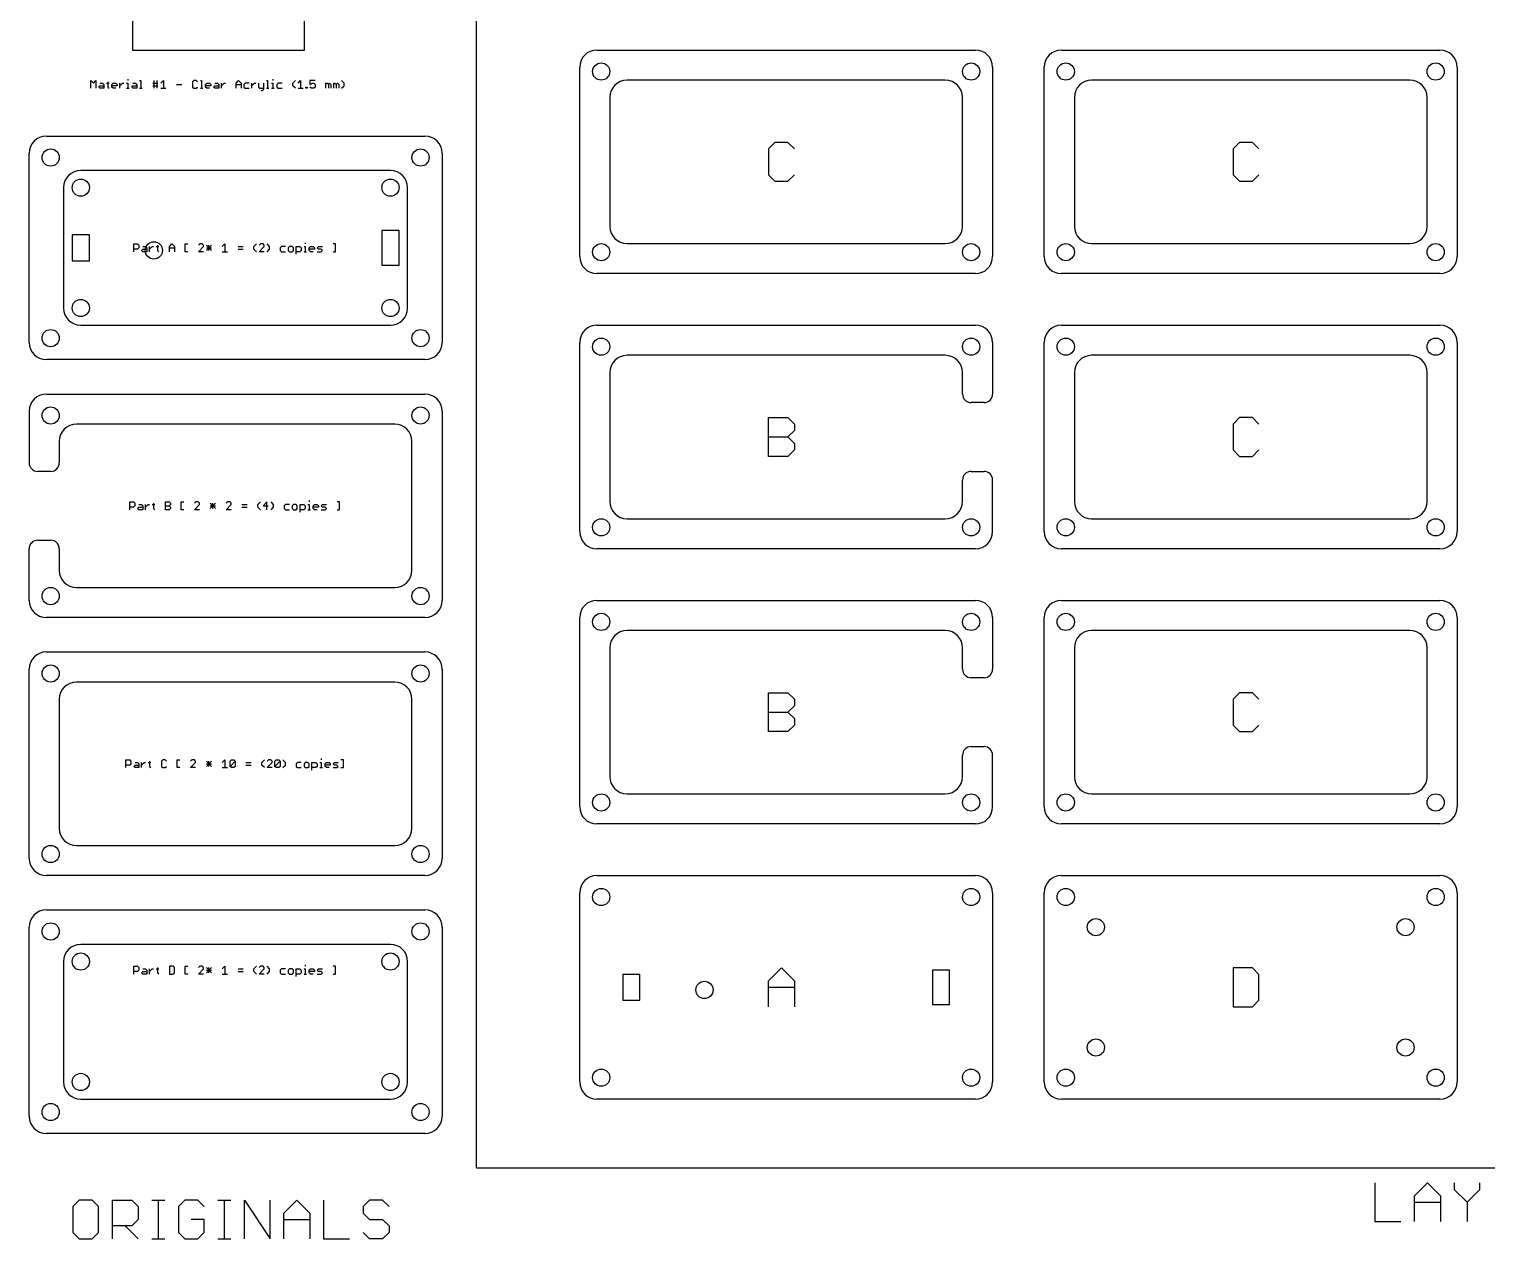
# Model space of a CAD drawing. Extents: x -66 to 298, y -10 to 298.
# Drawn here: x -66 to 149.2, y -10.5 to 168.2 of the extents above; entities that cross this region are included whole.
import ezdxf

# ---------------------------------------------------------------- set-up
doc = ezdxf.new("R2010")
doc.units = 0
for name, color, linetype in [('20', 7, 'CONTINUOUS'), ('47', 140, 'CONTINUOUS'), ('48', 82, 'CONTINUOUS'), ('49', 53, 'CONTINUOUS')]:
    doc.layers.add(name, color=color, linetype=linetype)

msp = doc.modelspace()

# ---------------------------------------------------------------- linework, layer by layer
at = {"layer": '20'}
for p, q in [((17.78, 165.1), (73.66, 165.1)), ((86.36, 165.1), (142.24, 165.1)), ((15.24, 134.62), (15.24, 162.56)), ((76.2, 162.56), (76.2, 134.62)), ((83.82, 134.62), (83.82, 162.56)), ((144.78, 162.56), (144.78, 134.62)), ((69.215, 160.655), (22.225, 160.655)), ((137.795, 160.655), (90.805, 160.655)), ((19.685, 158.115), (19.685, 139.065)), ((71.755, 139.065), (71.755, 158.115)), ((88.265, 158.115), (88.265, 139.065)), ((140.335, 139.065), (140.335, 158.115)), ((-63.5, 152.4), (-7.62, 152.4)), ((-66.04, 121.92), (-66.04, 149.86)), ((-5.08, 149.86), (-5.08, 121.92)), ((-59.69, 137.795), (-59.69, 133.985)), ((-57.15, 137.795), (-59.69, 137.795)), ((-57.15, 133.985), (-57.15, 137.795)), ((-13.97, 138.43), (-13.97, 133.35)), ((-11.43, 138.43), (-13.97, 138.43)), ((-11.43, 133.35), (-11.43, 138.43)), ((22.225, 136.525), (69.215, 136.525)), ((90.805, 136.525), (137.795, 136.525)), ((-59.69, 133.985), (-57.15, 133.985)), ((-13.97, 133.35), (-11.43, 133.35)), ((73.66, 132.08), (17.78, 132.08)), ((142.24, 132.08), (86.36, 132.08)), ((17.78, 124.46), (73.66, 124.46)), ((86.36, 124.46), (142.24, 124.46)), ((15.24, 93.98), (15.24, 121.92)), ((76.2, 121.92), (76.2, 114.3)), ((83.82, 93.98), (83.82, 121.92)), ((144.78, 121.92), (144.78, 93.98)), ((-7.62, 119.38), (-63.5, 119.38)), ((69.215, 120.015), (22.225, 120.015)), ((137.795, 120.015), (90.805, 120.015)), ((19.685, 117.475), (19.685, 98.425)), ((71.755, 114.3), (71.755, 117.475)), ((88.265, 117.475), (88.265, 98.425)), ((140.335, 98.425), (140.335, 117.475)), ((-63.5, 114.3), (-7.62, 114.3)), ((74.93, 113.03), (73.025, 113.03)), ((-66.04, 111.76), (-66.04, 104.14)), ((-12.065, 109.855), (-59.055, 109.855)), ((-5.08, 111.76), (-5.08, 83.82)), ((-61.595, 107.315), (-61.595, 104.14)), ((-9.525, 88.265), (-9.525, 107.315)), ((-62.865, 102.87), (-64.77, 102.87)), ((71.755, 98.425), (71.755, 101.6)), ((73.025, 102.87), (74.93, 102.87)), ((76.2, 93.98), (76.2, 101.6)), ((22.225, 95.885), (69.215, 95.885)), ((90.805, 95.885), (137.795, 95.885)), ((-64.77, 92.71), (-62.865, 92.71)), ((-66.04, 83.82), (-66.04, 91.44)), ((-61.595, 91.44), (-61.595, 88.265)), ((73.66, 91.44), (17.78, 91.44)), ((142.24, 91.44), (86.36, 91.44)), ((-59.055, 85.725), (-12.065, 85.725)), ((17.78, 83.82), (73.66, 83.82)), ((86.36, 83.82), (142.24, 83.82)), ((-7.62, 81.28), (-63.5, 81.28)), ((15.24, 53.34), (15.24, 81.28)), ((76.2, 81.28), (76.2, 73.66)), ((83.82, 53.34), (83.82, 81.28)), ((144.78, 81.28), (144.78, 53.34)), ((69.215, 79.375), (22.225, 79.375)), ((137.795, 79.375), (90.805, 79.375)), ((-63.5, 76.2), (-7.62, 76.2)), ((19.685, 76.835), (19.685, 57.785)), ((71.755, 73.66), (71.755, 76.835)), ((88.265, 76.835), (88.265, 57.785)), ((140.335, 57.785), (140.335, 76.835)), ((-66.04, 45.72), (-66.04, 73.66)), ((-5.08, 73.66), (-5.08, 45.72)), ((-12.065, 71.755), (-59.055, 71.755)), ((74.93, 72.39), (73.025, 72.39)), ((-61.595, 69.215), (-61.595, 50.165)), ((-9.525, 50.165), (-9.525, 69.215)), ((71.755, 57.785), (71.755, 60.96)), ((73.025, 62.23), (74.93, 62.23)), ((76.2, 53.34), (76.2, 60.96)), ((22.225, 55.245), (69.215, 55.245)), ((90.805, 55.245), (137.795, 55.245)), ((73.66, 50.8), (17.78, 50.8)), ((142.24, 50.8), (86.36, 50.8)), ((-59.055, 47.625), (-12.065, 47.625)), ((-7.62, 43.18), (-63.5, 43.18)), ((17.78, 43.18), (73.66, 43.18)), ((86.36, 43.18), (142.24, 43.18)), ((15.24, 12.7), (15.24, 40.64)), ((76.2, 40.64), (76.2, 12.7)), ((83.82, 12.7), (83.82, 40.64)), ((144.78, 40.64), (144.78, 12.7)), ((-63.5, 38.1), (-7.62, 38.1)), ((-66.04, 7.62), (-66.04, 35.56)), ((-5.08, 35.56), (-5.08, 7.62)), ((21.59, 28.575), (21.59, 24.765)), ((24.13, 28.575), (21.59, 28.575)), ((24.13, 24.765), (24.13, 28.575)), ((67.31, 29.21), (67.31, 24.13)), ((69.85, 29.21), (67.31, 29.21)), ((69.85, 24.13), (69.85, 29.21)), ((21.59, 24.765), (24.13, 24.765)), ((67.31, 24.13), (69.85, 24.13)), ((73.66, 10.16), (17.78, 10.16)), ((142.24, 10.16), (86.36, 10.16)), ((-7.62, 5.08), (-63.5, 5.08))]:
    msp.add_line(p, q, dxfattribs=at)
for centre in [(18.415, 161.925), (73.025, 161.925), (86.995, 161.925), (141.605, 161.925), (-62.865, 149.225), (-8.255, 149.225), (-47.625, 135.509), (18.415, 135.255), (73.025, 135.255), (86.995, 135.255), (141.605, 135.255), (-62.865, 122.555), (-8.255, 122.555), (18.415, 121.285), (73.025, 121.285), (86.995, 121.285), (141.605, 121.285), (-62.865, 111.125), (-8.255, 111.125), (18.415, 94.615), (73.025, 94.615), (86.995, 94.615), (141.605, 94.615), (-62.865, 84.455), (-8.255, 84.455), (18.415, 80.645), (73.025, 80.645), (86.995, 80.645), (141.605, 80.645), (-62.865, 73.025), (-8.255, 73.025), (18.415, 53.975), (73.025, 53.975), (86.995, 53.975), (141.605, 53.975), (-62.865, 46.355), (-8.255, 46.355), (18.415, 40.005), (73.025, 40.005), (86.995, 40.005), (141.605, 40.005), (91.44, 35.56), (137.16, 35.56), (-62.865, 34.925), (-8.255, 34.925), (-58.42, 30.48), (-12.7, 30.48), (33.655, 26.289), (91.44, 17.78), (137.16, 17.78), (-58.42, 12.7), (-12.7, 12.7), (18.415, 13.335), (73.025, 13.335), (86.995, 13.335), (141.605, 13.335), (-62.865, 8.255), (-8.255, 8.255)]:
    msp.add_circle(centre, 1.27, dxfattribs=at)
for centre, radius, start, end in [((17.78, 162.56), 2.54, 90, 180), ((73.66, 162.56), 2.54, 0, 90), ((86.36, 162.56), 2.54, 90, 180), ((142.24, 162.56), 2.54, 0, 90), ((22.225, 158.115), 2.54, 90, 180), ((69.215, 158.115), 2.54, 0, 90), ((90.805, 158.115), 2.54, 90, 180), ((137.795, 158.115), 2.54, 0, 90), ((-63.5, 149.86), 2.54, 90, 180), ((-7.62, 149.86), 2.54, 0, 90), ((22.225, 139.065), 2.54, 180, 270), ((69.215, 139.065), 2.54, 270, 0), ((90.805, 139.065), 2.54, 180, 270), ((137.795, 139.065), 2.54, 270, 0), ((17.78, 134.62), 2.54, 180, 270), ((73.66, 134.62), 2.54, 270, 0), ((86.36, 134.62), 2.54, 180, 270), ((142.24, 134.62), 2.54, 270, 0), ((17.78, 121.92), 2.54, 90, 180), ((73.66, 121.92), 2.54, 0, 90), ((86.36, 121.92), 2.54, 90, 180), ((142.24, 121.92), 2.54, 0, 90), ((-63.5, 121.92), 2.54, 180, 270), ((-7.62, 121.92), 2.54, 270, 0), ((22.225, 117.475), 2.54, 90, 180), ((69.215, 117.475), 2.54, 0, 90), ((90.805, 117.475), 2.54, 90, 180), ((137.795, 117.475), 2.54, 0, 90), ((-63.5, 111.76), 2.54, 90, 180), ((-7.62, 111.76), 2.54, 0, 90), ((73.025, 114.3), 1.27, 180, 270), ((74.93, 114.3), 1.27, 270, 0), ((-59.055, 107.315), 2.54, 90, 180), ((-12.065, 107.315), 2.54, 0, 90), ((-64.77, 104.14), 1.27, 180, 270), ((-62.865, 104.14), 1.27, 270, 0), ((73.025, 101.6), 1.27, 90, 180), ((74.93, 101.6), 1.27, 0, 90), ((22.225, 98.425), 2.54, 180, 270), ((69.215, 98.425), 2.54, 270, 0), ((90.805, 98.425), 2.54, 180, 270), ((137.795, 98.425), 2.54, 270, 0), ((-64.77, 91.44), 1.27, 90, 180), ((-62.865, 91.44), 1.27, 0, 90), ((17.78, 93.98), 2.54, 180, 270), ((73.66, 93.98), 2.54, 270, 0), ((86.36, 93.98), 2.54, 180, 270), ((142.24, 93.98), 2.54, 270, 0), ((-59.055, 88.265), 2.54, 180, 270), ((-12.065, 88.265), 2.54, 270, 0), ((-63.5, 83.82), 2.54, 180, 270), ((-7.62, 83.82), 2.54, 270, 0), ((17.78, 81.28), 2.54, 90, 180), ((73.66, 81.28), 2.54, 0, 90), ((86.36, 81.28), 2.54, 90, 180), ((142.24, 81.28), 2.54, 0, 90), ((22.225, 76.835), 2.54, 90, 180), ((69.215, 76.835), 2.54, 0, 90), ((90.805, 76.835), 2.54, 90, 180), ((137.795, 76.835), 2.54, 0, 90), ((-63.5, 73.66), 2.54, 90, 180), ((-7.62, 73.66), 2.54, 0, 90), ((73.025, 73.66), 1.27, 180, 270), ((74.93, 73.66), 1.27, 270, 0), ((-59.055, 69.215), 2.54, 90, 180), ((-12.065, 69.215), 2.54, 0, 90), ((73.025, 60.96), 1.27, 90, 180), ((74.93, 60.96), 1.27, 0, 90), ((22.225, 57.785), 2.54, 180, 270), ((69.215, 57.785), 2.54, 270, 0), ((90.805, 57.785), 2.54, 180, 270), ((137.795, 57.785), 2.54, 270, 0), ((17.78, 53.34), 2.54, 180, 270), ((73.66, 53.34), 2.54, 270, 0), ((86.36, 53.34), 2.54, 180, 270), ((142.24, 53.34), 2.54, 270, 0), ((-59.055, 50.165), 2.54, 180, 270), ((-12.065, 50.165), 2.54, 270, 0), ((-63.5, 45.72), 2.54, 180, 270), ((-7.62, 45.72), 2.54, 270, 0), ((17.78, 40.64), 2.54, 90, 180), ((73.66, 40.64), 2.54, 0, 90), ((86.36, 40.64), 2.54, 90, 180), ((142.24, 40.64), 2.54, 0, 90), ((-63.5, 35.56), 2.54, 90, 180), ((-7.62, 35.56), 2.54, 0, 90), ((17.78, 12.7), 2.54, 180, 270), ((73.66, 12.7), 2.54, 270, 0), ((86.36, 12.7), 2.54, 180, 270), ((142.24, 12.7), 2.54, 270, 0), ((-63.5, 7.62), 2.54, 180, 270), ((-7.62, 7.62), 2.54, 270, 0)]:
    msp.add_arc(centre, radius, start, end, dxfattribs=at)
at = {"layer": '47'}
for q in [(0, 298.45), (298.45, 0)]:
    msp.add_line((0, 0), q, dxfattribs=at)
at = {"layer": '48'}
for p, q in [((-56.9418, 159.4485), (-56.9418, 160.5925)), ((-56.9418, 160.5925), (-56.5605, 160.2112)), ((-56.5605, 160.2112), (-56.1791, 160.5925)), ((-56.1791, 160.5925), (-56.1791, 159.4485)), ((-55.7724, 159.6392), (-55.5817, 159.8298)), ((-55.5817, 159.4485), (-55.7724, 159.6392)), ((-55.5817, 160.2112), (-55.2004, 160.2112)), ((-55.5817, 159.8298), (-55.0097, 159.8298)), ((-55.0097, 159.4485), (-55.5817, 159.4485)), ((-55.2004, 160.2112), (-55.0097, 160.0205)), ((-55.0097, 160.0205), (-55.0097, 159.4485)), ((-54.603, 160.2112), (-54.2217, 160.2112)), ((-54.4123, 160.4018), (-54.4123, 159.6392)), ((-54.4123, 159.6392), (-54.2217, 159.4485)), ((-53.8234, 160.0205), (-53.6327, 160.2112)), ((-53.8234, 159.6392), (-53.8234, 160.0205)), ((-53.0608, 159.8298), (-53.8234, 159.8298)), ((-53.6327, 159.4485), (-53.8234, 159.6392)), ((-53.6327, 160.2112), (-53.2514, 160.2112)), ((-53.2514, 159.4485), (-53.6327, 159.4485)), ((-53.2514, 160.2112), (-53.0608, 160.0205)), ((-53.0608, 160.0205), (-53.0608, 159.8298)), ((-52.654, 159.4485), (-52.654, 160.2112)), ((-52.654, 159.8298), (-52.2727, 160.2112)), ((-52.2727, 160.2112), (-52.082, 160.2112)), ((-51.6795, 160.2112), (-51.4888, 160.2112)), ((-51.6795, 159.4485), (-51.2982, 159.4485)), ((-51.4888, 160.7831), (-51.4888, 160.5925)), ((-51.4888, 160.2112), (-51.4888, 159.4485)), ((-50.8999, 159.6392), (-50.7092, 159.8298)), ((-50.7092, 159.4485), (-50.8999, 159.6392)), ((-50.7092, 160.2112), (-50.3279, 160.2112)), ((-50.7092, 159.8298), (-50.1373, 159.8298)), ((-50.1373, 159.4485), (-50.7092, 159.4485)), ((-50.3279, 160.2112), (-50.1373, 160.0205)), ((-50.1373, 160.0205), (-50.1373, 159.4485)), ((-49.7305, 160.5925), (-49.5399, 160.5925)), ((-49.7305, 159.4485), (-49.3492, 159.4485)), ((-49.5399, 160.5925), (-49.5399, 159.4485)), ((-47.7815, 160.2112), (-47.2095, 160.2112)), ((-47.7815, 159.8298), (-47.0189, 159.8298)), ((-47.5909, 159.4485), (-47.5909, 160.5925)), ((-47.2095, 160.5925), (-47.2095, 159.4485)), ((-47.2095, 160.2112), (-47.0189, 160.2112)), ((-46.6121, 160.2112), (-46.2308, 160.5925)), ((-46.6121, 159.4485), (-45.8495, 159.4485)), ((-46.2308, 160.5925), (-46.2308, 159.4485)), ((-44.2733, 160.0205), (-43.5107, 160.0205)), ((-41.7439, 160.5925), (-41.9345, 160.4018)), ((-41.9345, 160.4018), (-41.9345, 159.6392)), ((-41.9345, 159.6392), (-41.7439, 159.4485)), ((-41.3625, 160.5925), (-41.7439, 160.5925)), ((-41.7439, 159.4485), (-41.3625, 159.4485)), ((-41.1719, 160.4018), (-41.3625, 160.5925)), ((-41.3625, 159.4485), (-41.1719, 159.6392)), ((-40.7651, 160.5925), (-40.5745, 160.5925)), ((-40.7651, 159.4485), (-40.3838, 159.4485)), ((-40.5745, 160.5925), (-40.5745, 159.4485)), ((-39.9855, 160.0205), (-39.7949, 160.2112)), ((-39.9855, 159.6392), (-39.9855, 160.0205)), ((-39.2229, 159.8298), (-39.9855, 159.8298)), ((-39.7949, 159.4485), (-39.9855, 159.6392)), ((-39.7949, 160.2112), (-39.4136, 160.2112)), ((-39.4136, 159.4485), (-39.7949, 159.4485)), ((-39.4136, 160.2112), (-39.2229, 160.0205)), ((-39.2229, 160.0205), (-39.2229, 159.8298)), ((-38.8161, 159.6392), (-38.6255, 159.8298)), ((-38.6255, 159.4485), (-38.8161, 159.6392)), ((-38.6255, 160.2112), (-38.2442, 160.2112)), ((-38.6255, 159.8298), (-38.0535, 159.8298)), ((-38.0535, 159.4485), (-38.6255, 159.4485)), ((-38.2442, 160.2112), (-38.0535, 160.0205)), ((-38.0535, 160.0205), (-38.0535, 159.4485)), ((-37.6467, 159.4485), (-37.6467, 160.2112)), ((-37.6467, 159.8298), (-37.2654, 160.2112)), ((-37.2654, 160.2112), (-37.0748, 160.2112)), ((-35.5029, 160.2112), (-35.1215, 160.5925)), ((-35.5029, 159.4485), (-35.5029, 160.2112)), ((-35.5029, 160.0205), (-34.7402, 160.0205)), ((-35.1215, 160.5925), (-34.7402, 160.2112)), ((-34.7402, 160.2112), (-34.7402, 159.4485)), ((-34.1428, 160.2112), (-34.3335, 160.0205)), ((-34.3335, 160.0205), (-34.3335, 159.6392)), ((-34.3335, 159.6392), (-34.1428, 159.4485)), ((-33.5708, 160.2112), (-34.1428, 160.2112)), ((-34.1428, 159.4485), (-33.5708, 159.4485)), ((-33.1641, 159.4485), (-33.1641, 160.2112)), ((-33.1641, 159.8298), (-32.7827, 160.2112)), ((-32.7827, 160.2112), (-32.5921, 160.2112)), ((-32.1896, 160.2112), (-32.1896, 159.6392)), ((-32.1896, 159.6392), (-31.9989, 159.4485)), ((-31.9989, 159.4485), (-31.4269, 159.4485)), ((-31.4269, 159.2578), (-31.6176, 159.0672)), ((-31.4269, 160.2112), (-31.4269, 159.2578)), ((-31.0202, 160.5925), (-30.8295, 160.5925)), ((-31.0202, 159.4485), (-30.6388, 159.4485)), ((-30.8295, 160.5925), (-30.8295, 159.4485)), ((-30.2406, 160.2112), (-30.0499, 160.2112)), ((-30.2406, 159.4485), (-29.8592, 159.4485)), ((-30.0499, 160.7831), (-30.0499, 160.5925)), ((-30.0499, 160.2112), (-30.0499, 159.4485)), ((-29.2703, 160.2112), (-29.461, 160.0205)), ((-29.461, 160.0205), (-29.461, 159.6392)), ((-29.461, 159.6392), (-29.2703, 159.4485)), ((-28.6983, 160.2112), (-29.2703, 160.2112)), ((-29.2703, 159.4485), (-28.6983, 159.4485)), ((-27.1222, 160.2112), (-26.7409, 160.5925)), ((-27.1222, 159.8298), (-27.1222, 160.2112)), ((-26.7409, 159.4485), (-27.1222, 159.8298)), ((-26.3426, 160.2112), (-25.9613, 160.5925)), ((-26.3426, 159.4485), (-25.5799, 159.4485)), ((-25.9613, 160.5925), (-25.9613, 159.4485)), ((-25.1732, 159.4485), (-25.1732, 159.6392)), ((-25.1732, 159.6392), (-24.9825, 159.6392)), ((-24.9825, 159.4485), (-25.1732, 159.4485)), ((-24.9825, 159.6392), (-24.9825, 159.4485)), ((-23.8258, 160.5925), (-24.5885, 160.5925)), ((-24.5885, 160.5925), (-24.5885, 160.0205)), ((-24.5885, 160.0205), (-24.2072, 160.2112)), ((-24.3978, 159.4485), (-24.5885, 159.6392)), ((-24.0165, 159.4485), (-24.3978, 159.4485)), ((-24.2072, 160.2112), (-24.0165, 160.2112)), ((-24.0165, 160.2112), (-23.8258, 160.0205)), ((-23.8258, 159.6392), (-24.0165, 159.4485)), ((-23.8258, 160.0205), (-23.8258, 159.6392)), ((-22.2497, 159.4485), (-22.2497, 160.2112)), ((-22.2497, 160.2112), (-22.059, 160.2112)), ((-22.059, 160.2112), (-21.8684, 160.0205)), ((-21.8684, 160.0205), (-21.6777, 160.2112)), ((-21.8684, 160.0205), (-21.8684, 159.4485)), ((-21.6777, 160.2112), (-21.487, 160.0205)), ((-21.487, 160.0205), (-21.487, 159.4485)), ((-21.0803, 159.4485), (-21.0803, 160.2112)), ((-21.0803, 160.2112), (-20.8896, 160.2112)), ((-20.8896, 160.2112), (-20.699, 160.0205)), ((-20.699, 160.0205), (-20.5083, 160.2112)), ((-20.699, 160.0205), (-20.699, 159.4485)), ((-20.5083, 160.2112), (-20.3176, 160.0205)), ((-20.3176, 160.0205), (-20.3176, 159.4485)), ((-19.5296, 160.2112), (-19.9109, 160.5925)), ((-19.9109, 159.4485), (-19.5296, 159.8298)), ((-19.5296, 159.8298), (-19.5296, 160.2112)), ((-31.6176, 159.0672), (-31.8082, 159.0672)), ((44.0673, 151.4524), (43.114, 150.4991)), ((45.9739, 151.4524), (44.0673, 151.4524)), ((46.9273, 150.4991), (45.9739, 151.4524)), ((112.6473, 151.4524), (111.694, 150.4991)), ((114.5539, 151.4524), (112.6473, 151.4524)), ((115.5073, 150.4991), (114.5539, 151.4524)), ((43.114, 150.4991), (43.114, 146.6858)), ((111.694, 150.4991), (111.694, 146.6858)), ((43.114, 146.6858), (44.0673, 145.7325)), ((45.9739, 145.7325), (46.9273, 146.6858)), ((111.694, 146.6858), (112.6473, 145.7325)), ((114.5539, 145.7325), (115.5073, 146.6858)), ((44.0673, 145.7325), (45.9739, 145.7325)), ((112.6473, 145.7325), (114.5539, 145.7325)), ((-50.6012, 135.3185), (-50.6012, 136.4625)), ((-50.6012, 136.4625), (-50.0293, 136.4625)), ((-50.0293, 135.6998), (-50.6012, 135.6998)), ((-50.0293, 136.4625), (-49.8386, 136.2718)), ((-49.8386, 135.8905), (-50.0293, 135.6998)), ((-49.8386, 136.2718), (-49.8386, 135.8905)), ((-49.4318, 135.5092), (-49.2412, 135.6998)), ((-49.2412, 136.0812), (-48.8599, 136.0812)), ((-49.2412, 135.6998), (-48.6692, 135.6998)), ((-48.8599, 136.0812), (-48.6692, 135.8905)), ((-48.6692, 135.8905), (-48.6692, 135.3185)), ((-48.2624, 135.3185), (-48.2624, 136.0812)), ((-48.2624, 135.6998), (-47.8811, 136.0812)), ((-47.8811, 136.0812), (-47.6905, 136.0812)), ((-47.288, 136.0812), (-46.9066, 136.0812)), ((-47.0973, 136.2718), (-47.0973, 135.5092)), ((-45.339, 136.0812), (-44.9576, 136.4625)), ((-45.339, 135.3185), (-45.339, 136.0812)), ((-45.339, 135.8905), (-44.5763, 135.8905)), ((-44.9576, 136.4625), (-44.5763, 136.0812)), ((-44.5763, 136.0812), (-44.5763, 135.3185)), ((-43.0002, 135.3185), (-43.0002, 136.4625)), ((-43.0002, 136.4625), (-42.6188, 136.4625)), ((-40.8605, 136.4625), (-41.0512, 136.2718)), ((-41.0512, 135.3185), (-40.2885, 136.0812)), ((-40.4792, 136.4625), (-40.8605, 136.4625)), ((-40.2885, 136.2718), (-40.4792, 136.4625)), ((-40.2885, 136.0812), (-40.2885, 136.2718)), ((-39.8818, 136.2718), (-39.1191, 135.5092)), ((-39.8818, 135.5092), (-39.1191, 136.2718)), ((-39.8818, 135.8905), (-39.1191, 135.8905)), ((-39.5004, 135.5092), (-39.5004, 136.2718)), ((-37.543, 136.0812), (-37.1617, 136.4625)), ((-37.1617, 136.4625), (-37.1617, 135.3185)), ((-35.2042, 136.0812), (-34.4415, 136.0812)), ((-35.2042, 135.6998), (-34.4415, 135.6998)), ((-32.8654, 136.0812), (-32.4841, 136.4625)), ((-32.8654, 135.6998), (-32.8654, 136.0812)), ((-32.4841, 135.3185), (-32.8654, 135.6998)), ((-31.8951, 136.4625), (-32.0858, 136.2718)), ((-32.0858, 135.3185), (-31.3231, 136.0812)), ((-31.5138, 136.4625), (-31.8951, 136.4625)), ((-31.3231, 136.2718), (-31.5138, 136.4625)), ((-31.3231, 136.0812), (-31.3231, 136.2718)), ((-30.5351, 136.0812), (-30.9164, 136.4625)), ((-30.9164, 135.3185), (-30.5351, 135.6998)), ((-30.5351, 135.6998), (-30.5351, 136.0812)), ((-28.7767, 136.0812), (-28.9674, 135.8905)), ((-28.9674, 135.8905), (-28.9674, 135.5092)), ((-28.2048, 136.0812), (-28.7767, 136.0812)), ((-27.6073, 136.0812), (-27.798, 135.8905)), ((-27.798, 135.8905), (-27.798, 135.5092)), ((-27.226, 136.0812), (-27.6073, 136.0812)), ((-27.0354, 135.8905), (-27.226, 136.0812)), ((-27.0354, 135.5092), (-27.0354, 135.8905)), ((-26.6286, 134.9372), (-26.6286, 136.0812)), ((-26.6286, 136.0812), (-26.0566, 136.0812)), ((-26.0566, 136.0812), (-25.866, 135.8905)), ((-25.866, 135.8905), (-25.866, 135.5092)), ((-25.4592, 136.0812), (-25.2686, 136.0812)), ((-25.2686, 136.6531), (-25.2686, 136.4625)), ((-25.2686, 136.0812), (-25.2686, 135.3185)), ((-24.6796, 135.8905), (-24.489, 136.0812)), ((-24.6796, 135.5092), (-24.6796, 135.8905)), ((-23.917, 135.6998), (-24.6796, 135.6998)), ((-24.489, 136.0812), (-24.1076, 136.0812)), ((-24.1076, 136.0812), (-23.917, 135.8905)), ((-23.917, 135.8905), (-23.917, 135.6998)), ((-23.5102, 135.8905), (-23.3196, 136.0812)), ((-23.3196, 135.6998), (-23.5102, 135.8905)), ((-23.3196, 136.0812), (-22.7476, 136.0812)), ((-22.9382, 135.6998), (-23.3196, 135.6998)), ((-22.7476, 135.5092), (-22.9382, 135.6998)), ((-20.7901, 136.4625), (-21.1714, 136.4625)), ((-20.7901, 135.3185), (-20.7901, 136.4625)), ((-49.2412, 135.3185), (-49.4318, 135.5092)), ((-48.6692, 135.3185), (-49.2412, 135.3185)), ((-47.0973, 135.5092), (-46.9066, 135.3185)), ((-42.6188, 135.3185), (-43.0002, 135.3185)), ((-40.2885, 135.3185), (-41.0512, 135.3185)), ((-37.543, 135.3185), (-36.7803, 135.3185)), ((-31.3231, 135.3185), (-32.0858, 135.3185)), ((-28.9674, 135.5092), (-28.7767, 135.3185)), ((-28.7767, 135.3185), (-28.2048, 135.3185)), ((-27.798, 135.5092), (-27.6073, 135.3185)), ((-27.6073, 135.3185), (-27.226, 135.3185)), ((-27.226, 135.3185), (-27.0354, 135.5092)), ((-26.0566, 135.3185), (-26.6286, 135.3185)), ((-25.866, 135.5092), (-26.0566, 135.3185)), ((-25.4592, 135.3185), (-25.0779, 135.3185)), ((-24.489, 135.3185), (-24.6796, 135.5092)), ((-24.1076, 135.3185), (-24.489, 135.3185)), ((-23.5102, 135.3185), (-22.9382, 135.3185)), ((-22.9382, 135.3185), (-22.7476, 135.5092)), ((-21.1714, 135.3185), (-20.7901, 135.3185)), ((43.114, 105.0925), (43.114, 110.8124)), ((43.114, 110.8124), (45.9739, 110.8124)), ((45.9739, 110.8124), (46.9273, 109.8591)), ((46.9273, 109.8591), (46.9273, 108.9058)), ((112.6473, 110.8124), (111.694, 109.8591)), ((111.694, 109.8591), (111.694, 106.0458)), ((114.5539, 110.8124), (112.6473, 110.8124)), ((115.5073, 109.8591), (114.5539, 110.8124)), ((43.114, 107.9524), (45.9739, 107.9524)), ((46.9273, 108.9058), (45.9739, 107.9524)), ((45.9739, 107.9524), (46.9273, 106.9991)), ((46.9273, 106.0458), (45.9739, 105.0925)), ((46.9273, 106.9991), (46.9273, 106.0458)), ((111.694, 106.0458), (112.6473, 105.0925)), ((114.5539, 105.0925), (115.5073, 106.0458)), ((45.9739, 105.0925), (43.114, 105.0925)), ((112.6473, 105.0925), (114.5539, 105.0925)), ((-51.1859, 97.2185), (-51.1859, 98.3625)), ((-51.1859, 98.3625), (-50.614, 98.3625)), ((-50.614, 97.5998), (-51.1859, 97.5998)), ((-50.614, 98.3625), (-50.4233, 98.1718)), ((-50.4233, 97.7905), (-50.614, 97.5998)), ((-50.4233, 98.1718), (-50.4233, 97.7905)), ((-50.0165, 97.4092), (-49.8259, 97.5998)), ((-49.8259, 97.2185), (-50.0165, 97.4092)), ((-49.8259, 97.9811), (-49.4446, 97.9811)), ((-49.8259, 97.5998), (-49.2539, 97.5998)), ((-49.2539, 97.2185), (-49.8259, 97.2185)), ((-49.4446, 97.9811), (-49.2539, 97.7905)), ((-49.2539, 97.7905), (-49.2539, 97.2185)), ((-48.8471, 97.2185), (-48.8471, 97.9811)), ((-48.8471, 97.5998), (-48.4658, 97.9811)), ((-48.4658, 97.9811), (-48.2752, 97.9811)), ((-47.8727, 97.9811), (-47.4913, 97.9811)), ((-47.682, 98.1718), (-47.682, 97.4092)), ((-47.682, 97.4092), (-47.4913, 97.2185)), ((-45.9237, 97.2185), (-45.9237, 98.3625)), ((-45.9237, 98.3625), (-45.3517, 98.3625)), ((-45.9237, 97.7905), (-45.3517, 97.7905)), ((-45.3517, 97.2185), (-45.9237, 97.2185)), ((-45.3517, 98.3625), (-45.161, 98.1718)), ((-45.161, 97.9811), (-45.3517, 97.7905)), ((-45.3517, 97.7905), (-45.161, 97.5998)), ((-45.161, 97.4092), (-45.3517, 97.2185)), ((-45.161, 98.1718), (-45.161, 97.9811)), ((-45.161, 97.5998), (-45.161, 97.4092)), ((-43.5849, 97.2185), (-43.5849, 98.3625)), ((-43.5849, 98.3625), (-43.2035, 98.3625)), ((-43.2035, 97.2185), (-43.5849, 97.2185)), ((-41.4452, 98.3625), (-41.6359, 98.1718)), ((-41.6359, 97.2185), (-40.8732, 97.9811)), ((-40.8732, 97.2185), (-41.6359, 97.2185)), ((-41.0639, 98.3625), (-41.4452, 98.3625)), ((-40.8732, 98.1718), (-41.0639, 98.3625)), ((-40.8732, 97.9811), (-40.8732, 98.1718)), ((-39.2971, 98.1718), (-38.5344, 97.4092)), ((-39.2971, 97.4092), (-38.5344, 98.1718)), ((-39.2971, 97.7905), (-38.5344, 97.7905)), ((-38.9158, 97.4092), (-38.9158, 98.1718)), ((-36.7676, 98.3625), (-36.9583, 98.1718)), ((-36.9583, 97.2185), (-36.1956, 97.9811)), ((-36.1956, 97.2185), (-36.9583, 97.2185)), ((-36.3863, 98.3625), (-36.7676, 98.3625)), ((-36.1956, 98.1718), (-36.3863, 98.3625)), ((-36.1956, 97.9811), (-36.1956, 98.1718)), ((-34.6195, 97.9811), (-33.8568, 97.9811)), ((-34.6195, 97.5998), (-33.8568, 97.5998)), ((-32.2807, 97.9811), (-31.8994, 98.3625)), ((-32.2807, 97.5998), (-32.2807, 97.9811)), ((-31.8994, 97.2185), (-32.2807, 97.5998)), ((-30.9291, 98.3625), (-31.5011, 97.7905)), ((-31.5011, 97.7905), (-30.7384, 97.7905)), ((-30.9291, 97.2185), (-30.9291, 98.3625)), ((-29.9504, 97.9811), (-30.3317, 98.3625)), ((-30.3317, 97.2185), (-29.9504, 97.5998)), ((-29.9504, 97.5998), (-29.9504, 97.9811)), ((-28.192, 97.9811), (-28.3827, 97.7905)), ((-28.3827, 97.7905), (-28.3827, 97.4092)), ((-28.3827, 97.4092), (-28.192, 97.2185)), ((-27.6201, 97.9811), (-28.192, 97.9811)), ((-28.192, 97.2185), (-27.6201, 97.2185)), ((-27.0226, 97.9811), (-27.2133, 97.7905)), ((-27.2133, 97.7905), (-27.2133, 97.4092)), ((-27.2133, 97.4092), (-27.0226, 97.2185)), ((-26.6413, 97.9811), (-27.0226, 97.9811)), ((-27.0226, 97.2185), (-26.6413, 97.2185)), ((-26.4507, 97.7905), (-26.6413, 97.9811)), ((-26.6413, 97.2185), (-26.4507, 97.4092)), ((-26.4507, 97.4092), (-26.4507, 97.7905)), ((-26.0439, 96.8372), (-26.0439, 97.9811)), ((-26.0439, 97.9811), (-25.4719, 97.9811)), ((-25.4719, 97.2185), (-26.0439, 97.2185)), ((-25.4719, 97.9811), (-25.2813, 97.7905)), ((-25.2813, 97.4092), (-25.4719, 97.2185)), ((-25.2813, 97.7905), (-25.2813, 97.4092)), ((-24.8745, 97.9811), (-24.6839, 97.9811)), ((-24.8745, 97.2185), (-24.4932, 97.2185)), ((-24.6839, 98.5531), (-24.6839, 98.3625)), ((-24.6839, 97.9811), (-24.6839, 97.2185)), ((-24.0949, 97.7905), (-23.9043, 97.9811)), ((-24.0949, 97.4092), (-24.0949, 97.7905)), ((-23.3323, 97.5998), (-24.0949, 97.5998)), ((-23.9043, 97.2185), (-24.0949, 97.4092)), ((-23.9043, 97.9811), (-23.5229, 97.9811)), ((-23.5229, 97.2185), (-23.9043, 97.2185)), ((-23.5229, 97.9811), (-23.3323, 97.7905)), ((-23.3323, 97.7905), (-23.3323, 97.5998)), ((-22.9255, 97.7905), (-22.7349, 97.9811)), ((-22.7349, 97.5998), (-22.9255, 97.7905)), ((-22.9255, 97.2185), (-22.3535, 97.2185)), ((-22.7349, 97.9811), (-22.1629, 97.9811)), ((-22.3535, 97.5998), (-22.7349, 97.5998)), ((-22.1629, 97.4092), (-22.3535, 97.5998)), ((-22.3535, 97.2185), (-22.1629, 97.4092)), ((-20.2054, 98.3625), (-20.5867, 98.3625)), ((-20.5867, 97.2185), (-20.2054, 97.2185)), ((-20.2054, 97.2185), (-20.2054, 98.3625)), ((43.114, 64.4525), (43.114, 70.1724)), ((43.114, 70.1724), (45.9739, 70.1724)), ((45.9739, 70.1724), (46.9273, 69.2191)), ((46.9273, 69.2191), (46.9273, 68.2658)), ((112.6473, 70.1724), (111.694, 69.2191)), ((111.694, 69.2191), (111.694, 65.4058)), ((114.5539, 70.1724), (112.6473, 70.1724)), ((115.5073, 69.2191), (114.5539, 70.1724)), ((43.114, 67.3124), (45.9739, 67.3124)), ((46.9273, 68.2658), (45.9739, 67.3124)), ((45.9739, 67.3124), (46.9273, 66.3591)), ((46.9273, 65.4058), (45.9739, 64.4525)), ((46.9273, 66.3591), (46.9273, 65.4058)), ((111.694, 65.4058), (112.6473, 64.4525)), ((114.5539, 64.4525), (115.5073, 65.4058)), ((45.9739, 64.4525), (43.114, 64.4525)), ((112.6473, 64.4525), (114.5539, 64.4525)), ((-51.7706, 59.1185), (-51.7706, 60.2625)), ((-51.7706, 60.2625), (-51.1987, 60.2625)), ((-51.1987, 60.2625), (-51.008, 60.0718)), ((-46.3177, 60.2625), (-46.5084, 60.0718)), ((-45.9364, 60.2625), (-46.3177, 60.2625)), ((-45.7457, 60.0718), (-45.9364, 60.2625)), ((-44.1696, 59.1185), (-44.1696, 60.2625)), ((-44.1696, 60.2625), (-43.7882, 60.2625)), ((-42.0299, 60.2625), (-42.2206, 60.0718)), ((-41.6486, 60.2625), (-42.0299, 60.2625)), ((-41.4579, 60.0718), (-41.6486, 60.2625)), ((-37.543, 59.8812), (-37.1617, 60.2625)), ((-37.1617, 60.2625), (-37.1617, 59.1185)), ((-36.3736, 60.0718), (-36.1829, 60.2625)), ((-36.1829, 60.2625), (-35.8016, 60.2625)), ((-35.8016, 60.2625), (-35.6109, 60.0718)), ((-31.696, 59.8812), (-31.3147, 60.2625)), ((-30.7257, 60.2625), (-30.9164, 60.0718)), ((-30.3444, 60.2625), (-30.7257, 60.2625)), ((-30.1538, 60.0718), (-30.3444, 60.2625)), ((-29.747, 60.0718), (-29.5563, 60.2625)), ((-29.5563, 60.2625), (-29.175, 60.2625)), ((-29.175, 60.2625), (-28.9844, 60.0718)), ((-28.1963, 59.8812), (-28.5776, 60.2625)), ((-22.9298, 60.4531), (-22.9298, 60.2625)), ((-19.6207, 60.2625), (-20.002, 60.2625)), ((-19.6207, 59.1185), (-19.6207, 60.2625)), ((-51.1987, 59.4998), (-51.7706, 59.4998)), ((-51.008, 59.6905), (-51.1987, 59.4998)), ((-51.008, 60.0718), (-51.008, 59.6905)), ((-50.6012, 59.3092), (-50.4106, 59.4998)), ((-50.4106, 59.1185), (-50.6012, 59.3092)), ((-50.4106, 59.8812), (-50.0293, 59.8812)), ((-50.4106, 59.4998), (-49.8386, 59.4998)), ((-49.8386, 59.1185), (-50.4106, 59.1185)), ((-50.0293, 59.8812), (-49.8386, 59.6905)), ((-49.8386, 59.6905), (-49.8386, 59.1185)), ((-49.4318, 59.1185), (-49.4318, 59.8812)), ((-49.4318, 59.4998), (-49.0505, 59.8812)), ((-49.0505, 59.8812), (-48.8599, 59.8812)), ((-48.4574, 59.8812), (-48.076, 59.8812)), ((-48.2667, 60.0718), (-48.2667, 59.3092)), ((-48.2667, 59.3092), (-48.076, 59.1185)), ((-46.5084, 60.0718), (-46.5084, 59.3092)), ((-46.5084, 59.3092), (-46.3177, 59.1185)), ((-46.3177, 59.1185), (-45.9364, 59.1185)), ((-45.9364, 59.1185), (-45.7457, 59.3092)), ((-43.7882, 59.1185), (-44.1696, 59.1185)), ((-42.2206, 59.1185), (-41.4579, 59.8812)), ((-41.4579, 59.1185), (-42.2206, 59.1185)), ((-41.4579, 59.8812), (-41.4579, 60.0718)), ((-39.8818, 60.0718), (-39.1191, 59.3092)), ((-39.8818, 59.3092), (-39.1191, 60.0718)), ((-39.8818, 59.6905), (-39.1191, 59.6905)), ((-39.5005, 59.3092), (-39.5005, 60.0718)), ((-37.543, 59.1185), (-36.7803, 59.1185)), ((-36.3736, 59.3092), (-36.3736, 60.0718)), ((-36.3736, 59.3092), (-35.6109, 60.0718)), ((-36.1829, 59.1185), (-36.3736, 59.3092)), ((-35.8016, 59.1185), (-36.1829, 59.1185)), ((-35.6109, 59.3092), (-35.8016, 59.1185)), ((-35.6109, 60.0718), (-35.6109, 59.3092)), ((-34.0348, 59.8812), (-33.2721, 59.8812)), ((-34.0348, 59.4998), (-33.2721, 59.4998)), ((-31.696, 59.4998), (-31.696, 59.8812)), ((-31.3147, 59.1185), (-31.696, 59.4998)), ((-30.9164, 59.1185), (-30.1538, 59.8812)), ((-30.1538, 59.1185), (-30.9164, 59.1185)), ((-30.1538, 59.8812), (-30.1538, 60.0718)), ((-29.747, 59.3092), (-29.747, 60.0718)), ((-29.747, 59.3092), (-28.9844, 60.0718)), ((-29.5563, 59.1185), (-29.747, 59.3092)), ((-29.175, 59.1185), (-29.5563, 59.1185)), ((-28.9844, 59.3092), (-29.175, 59.1185)), ((-28.9844, 60.0718), (-28.9844, 59.3092)), ((-28.5776, 59.1185), (-28.1963, 59.4998)), ((-28.1963, 59.4998), (-28.1963, 59.8812)), ((-26.438, 59.8812), (-26.6286, 59.6905)), ((-26.6286, 59.6905), (-26.6286, 59.3092)), ((-26.6286, 59.3092), (-26.438, 59.1185)), ((-25.866, 59.8812), (-26.438, 59.8812)), ((-26.438, 59.1185), (-25.866, 59.1185)), ((-25.2686, 59.8812), (-25.4592, 59.6905)), ((-25.4592, 59.6905), (-25.4592, 59.3092)), ((-25.4592, 59.3092), (-25.2686, 59.1185)), ((-24.8872, 59.8812), (-25.2686, 59.8812)), ((-25.2686, 59.1185), (-24.8872, 59.1185)), ((-24.6966, 59.6905), (-24.8872, 59.8812)), ((-24.8872, 59.1185), (-24.6966, 59.3092)), ((-24.6966, 59.3092), (-24.6966, 59.6905)), ((-24.2898, 58.7372), (-24.2898, 59.8812)), ((-24.2898, 59.8812), (-23.7178, 59.8812)), ((-23.7178, 59.1185), (-24.2898, 59.1185)), ((-23.7178, 59.8812), (-23.5272, 59.6905)), ((-23.5272, 59.3092), (-23.7178, 59.1185)), ((-23.5272, 59.6905), (-23.5272, 59.3092)), ((-23.1204, 59.8812), (-22.9298, 59.8812)), ((-23.1204, 59.1185), (-22.7391, 59.1185)), ((-22.9298, 59.8812), (-22.9298, 59.1185)), ((-22.3408, 59.6905), (-22.1502, 59.8812)), ((-22.3408, 59.3092), (-22.3408, 59.6905)), ((-21.5782, 59.4998), (-22.3408, 59.4998)), ((-22.1502, 59.1185), (-22.3408, 59.3092)), ((-22.1502, 59.8812), (-21.7688, 59.8812)), ((-21.7688, 59.1185), (-22.1502, 59.1185)), ((-21.7688, 59.8812), (-21.5782, 59.6905)), ((-21.5782, 59.6905), (-21.5782, 59.4998)), ((-21.1714, 59.6905), (-20.9808, 59.8812)), ((-20.9808, 59.4998), (-21.1714, 59.6905)), ((-21.1714, 59.1185), (-20.5994, 59.1185)), ((-20.9808, 59.8812), (-20.4088, 59.8812)), ((-20.5994, 59.4998), (-20.9808, 59.4998)), ((-20.4088, 59.3092), (-20.5994, 59.4998)), ((-20.5994, 59.1185), (-20.4088, 59.3092)), ((-20.002, 59.1185), (-19.6207, 59.1185)), ((-50.6012, 28.6385), (-50.6012, 29.7825)), ((-50.6012, 29.7825), (-50.0293, 29.7825)), ((-50.0293, 29.0198), (-50.6012, 29.0198)), ((-50.0293, 29.7825), (-49.8386, 29.5918)), ((-49.8386, 29.2105), (-50.0293, 29.0198)), ((-49.8386, 29.5918), (-49.8386, 29.2105)), ((-49.4318, 28.8292), (-49.2412, 29.0198)), ((-49.2412, 28.6385), (-49.4318, 28.8292)), ((-49.2412, 29.4012), (-48.8599, 29.4012)), ((-49.2412, 29.0198), (-48.6692, 29.0198)), ((-48.6692, 28.6385), (-49.2412, 28.6385)), ((-48.8599, 29.4012), (-48.6692, 29.2105)), ((-48.6692, 29.2105), (-48.6692, 28.6385)), ((-48.2624, 28.6385), (-48.2624, 29.4012)), ((-48.2624, 29.0198), (-47.8811, 29.4012)), ((-47.8811, 29.4012), (-47.6905, 29.4012)), ((-47.288, 29.4012), (-46.9066, 29.4012)), ((-47.0973, 29.5918), (-47.0973, 28.8292)), ((-47.0973, 28.8292), (-46.9066, 28.6385)), ((-45.339, 29.7825), (-45.339, 28.6385)), ((-44.767, 29.7825), (-45.339, 29.7825)), ((-45.339, 28.6385), (-44.767, 28.6385)), ((-44.5763, 29.5918), (-44.767, 29.7825)), ((-44.767, 28.6385), (-44.5763, 28.8292)), ((-44.5763, 28.8292), (-44.5763, 29.5918)), ((-43.0002, 28.6385), (-43.0002, 29.7825)), ((-43.0002, 29.7825), (-42.6188, 29.7825)), ((-42.6188, 28.6385), (-43.0002, 28.6385)), ((-40.8605, 29.7825), (-41.0512, 29.5918)), ((-41.0512, 28.6385), (-40.2885, 29.4012)), ((-40.2885, 28.6385), (-41.0512, 28.6385)), ((-40.4792, 29.7825), (-40.8605, 29.7825)), ((-40.2885, 29.5918), (-40.4792, 29.7825)), ((-40.2885, 29.4012), (-40.2885, 29.5918)), ((-39.8818, 29.5918), (-39.1191, 28.8292)), ((-39.8818, 28.8292), (-39.1191, 29.5918)), ((-39.8818, 29.2105), (-39.1191, 29.2105)), ((-39.5004, 28.8292), (-39.5004, 29.5918)), ((-37.543, 29.4012), (-37.1617, 29.7825)), ((-37.543, 28.6385), (-36.7803, 28.6385)), ((-37.1617, 29.7825), (-37.1617, 28.6385)), ((-35.2042, 29.4012), (-34.4415, 29.4012)), ((-35.2042, 29.0198), (-34.4415, 29.0198)), ((-32.8654, 29.4012), (-32.4841, 29.7825)), ((-32.8654, 29.0198), (-32.8654, 29.4012)), ((-32.4841, 28.6385), (-32.8654, 29.0198)), ((-31.8951, 29.7825), (-32.0858, 29.5918)), ((-32.0858, 28.6385), (-31.3231, 29.4012)), ((-31.3231, 28.6385), (-32.0858, 28.6385)), ((-31.5138, 29.7825), (-31.8951, 29.7825)), ((-31.3231, 29.5918), (-31.5138, 29.7825)), ((-31.3231, 29.4012), (-31.3231, 29.5918)), ((-30.5351, 29.4012), (-30.9164, 29.7825)), ((-30.9164, 28.6385), (-30.5351, 29.0198)), ((-30.5351, 29.0198), (-30.5351, 29.4012)), ((-28.7767, 29.4012), (-28.9674, 29.2105)), ((-28.9674, 29.2105), (-28.9674, 28.8292)), ((-28.9674, 28.8292), (-28.7767, 28.6385)), ((-28.2048, 29.4012), (-28.7767, 29.4012)), ((-28.7767, 28.6385), (-28.2048, 28.6385)), ((-27.6073, 29.4012), (-27.798, 29.2105)), ((-27.798, 29.2105), (-27.798, 28.8292)), ((-27.798, 28.8292), (-27.6073, 28.6385)), ((-27.226, 29.4012), (-27.6073, 29.4012)), ((-27.6073, 28.6385), (-27.226, 28.6385)), ((-27.0354, 29.2105), (-27.226, 29.4012)), ((-27.226, 28.6385), (-27.0354, 28.8292)), ((-27.0354, 28.8292), (-27.0354, 29.2105)), ((-26.6286, 28.2572), (-26.6286, 29.4012)), ((-26.6286, 29.4012), (-26.0566, 29.4012)), ((-26.0566, 28.6385), (-26.6286, 28.6385)), ((-26.0566, 29.4012), (-25.866, 29.2105)), ((-25.866, 28.8292), (-26.0566, 28.6385)), ((-25.866, 29.2105), (-25.866, 28.8292)), ((-25.4592, 29.4012), (-25.2686, 29.4012)), ((-25.4592, 28.6385), (-25.0779, 28.6385)), ((-25.2686, 29.9731), (-25.2686, 29.7825)), ((-25.2686, 29.4012), (-25.2686, 28.6385)), ((-24.6796, 29.2105), (-24.489, 29.4012)), ((-24.6796, 28.8292), (-24.6796, 29.2105)), ((-23.917, 29.0198), (-24.6796, 29.0198)), ((-24.489, 28.6385), (-24.6796, 28.8292)), ((-24.489, 29.4012), (-24.1076, 29.4012)), ((-24.1076, 28.6385), (-24.489, 28.6385)), ((-24.1076, 29.4012), (-23.917, 29.2105)), ((-23.917, 29.2105), (-23.917, 29.0198)), ((-23.5102, 29.2105), (-23.3196, 29.4012)), ((-23.3196, 29.0198), (-23.5102, 29.2105)), ((-23.5102, 28.6385), (-22.9382, 28.6385)), ((-23.3196, 29.4012), (-22.7476, 29.4012)), ((-22.9382, 29.0198), (-23.3196, 29.0198)), ((-22.7476, 28.8292), (-22.9382, 29.0198)), ((-22.9382, 28.6385), (-22.7476, 28.8292)), ((-20.7901, 29.7825), (-21.1714, 29.7825)), ((-21.1714, 28.6385), (-20.7901, 28.6385)), ((-20.7901, 28.6385), (-20.7901, 29.7825)), ((43.114, 27.6258), (45.0206, 29.5324)), ((45.0206, 29.5324), (46.9273, 27.6258)), ((111.694, 29.5324), (111.694, 23.8125)), ((114.5539, 29.5324), (111.694, 29.5324)), ((115.5073, 28.5791), (114.5539, 29.5324)), ((115.5073, 24.7658), (115.5073, 28.5791)), ((43.114, 23.8125), (43.114, 27.6258)), ((43.114, 26.6724), (46.9273, 26.6724)), ((46.9273, 27.6258), (46.9273, 23.8125)), ((111.694, 23.8125), (114.5539, 23.8125)), ((114.5539, 23.8125), (115.5073, 24.7658)), ((132.6365, -2.2176), (132.6365, -7.9375)), ((138.4835, -4.1242), (140.3901, -2.2176)), ((138.4835, -7.9375), (138.4835, -4.1242)), ((140.3901, -2.2176), (142.2968, -4.1242)), ((142.2968, -4.1242), (142.2968, -7.9375)), ((144.3305, -2.2176), (144.3305, -3.1709)), ((144.3305, -3.1709), (146.2371, -5.0776)), ((146.2371, -5.0776), (148.1438, -3.1709)), ((148.1438, -3.1709), (148.1438, -2.2176)), ((-58.6517, -4.7576), (-59.605, -5.7109)), ((-59.605, -5.7109), (-59.605, -9.5242)), ((-56.745, -4.7576), (-58.6517, -4.7576)), ((-55.7917, -5.7109), (-56.745, -4.7576)), ((-55.7917, -9.5242), (-55.7917, -5.7109)), ((-53.758, -10.4775), (-53.758, -4.7576)), ((-53.758, -4.7576), (-50.898, -4.7576)), ((-50.898, -4.7576), (-49.9447, -5.7109)), ((-49.9447, -5.7109), (-49.9447, -7.6176)), ((-47.911, -4.7576), (-46.0044, -4.7576)), ((-46.9577, -10.4775), (-46.9577, -4.7576)), ((-43.0597, -4.7576), (-44.013, -5.7109)), ((-44.013, -5.7109), (-44.013, -9.5242)), ((-41.1531, -4.7576), (-43.0597, -4.7576)), ((-40.1997, -5.7109), (-41.1531, -4.7576)), ((-38.166, -4.7576), (-36.2594, -4.7576)), ((-37.2127, -10.4775), (-37.2127, -4.7576)), ((-34.268, -10.4775), (-34.268, -4.7576)), ((-34.268, -4.7576), (-30.4547, -10.4775)), ((-30.4547, -10.4775), (-30.4547, -4.7576)), ((-28.421, -6.6642), (-26.5144, -4.7576)), ((-26.5144, -4.7576), (-24.6078, -6.6642)), ((-22.574, -4.7576), (-22.574, -10.4775)), ((-15.7737, -4.7576), (-16.727, -5.7109)), ((-16.727, -5.7109), (-16.727, -6.6642)), ((-13.8671, -4.7576), (-15.7737, -4.7576)), ((-12.9138, -5.7109), (-13.8671, -4.7576)), ((138.4835, -5.0776), (142.2968, -5.0776)), ((146.2371, -5.0776), (146.2371, -7.9375)), ((-50.898, -8.5709), (-53.758, -8.5709)), ((-51.8514, -8.5709), (-49.9447, -10.4775)), ((-49.9447, -7.6176), (-50.898, -8.5709)), ((-40.1997, -7.6176), (-42.1064, -7.6176)), ((-40.1997, -9.5242), (-40.1997, -7.6176)), ((-28.421, -10.4775), (-28.421, -6.6642)), ((-28.421, -7.6176), (-24.6078, -7.6176)), ((-24.6078, -6.6642), (-24.6078, -10.4775)), ((-16.727, -6.6642), (-15.7737, -7.6176)), ((-15.7737, -7.6176), (-13.8671, -7.6176)), ((-13.8671, -7.6176), (-12.9138, -8.5709)), ((-12.9138, -8.5709), (-12.9138, -9.5242)), ((132.6365, -7.9375), (136.4498, -7.9375)), ((-59.605, -9.5242), (-58.6517, -10.4775)), ((-58.6517, -10.4775), (-56.745, -10.4775)), ((-56.745, -10.4775), (-55.7917, -9.5242)), ((-47.911, -10.4775), (-46.0044, -10.4775)), ((-44.013, -9.5242), (-43.0597, -10.4775)), ((-43.0597, -10.4775), (-41.1531, -10.4775)), ((-41.1531, -10.4775), (-40.1997, -9.5242)), ((-38.166, -10.4775), (-36.2594, -10.4775)), ((-22.574, -10.4775), (-18.7608, -10.4775)), ((-15.7737, -10.4775), (-16.727, -9.5242)), ((-13.8671, -10.4775), (-15.7737, -10.4775)), ((-12.9138, -9.5242), (-13.8671, -10.4775))]:
    msp.add_line(p, q, dxfattribs=at)
at = {"layer": '49'}
for p, q in [((-50.8, 190.5), (-50.8, 165.1)), ((-25.4, 165.1), (-25.4, 190.5)), ((-50.8, 165.1), (-25.4, 165.1)), ((-12.7, 147.32), (-58.42, 147.32)), ((-60.96, 144.78), (-60.96, 127)), ((-10.16, 127), (-10.16, 144.78)), ((-58.42, 124.46), (-12.7, 124.46)), ((-12.7, 33.02), (-58.42, 33.02)), ((-60.96, 30.48), (-60.96, 12.7)), ((-10.16, 12.7), (-10.16, 30.48)), ((-58.42, 10.16), (-12.7, 10.16))]:
    msp.add_line(p, q, dxfattribs=at)
for centre in [(-58.42, 144.78), (-12.7, 144.78), (-58.42, 127), (-12.7, 127), (-58.42, 30.48), (-12.7, 30.48), (-58.42, 12.7), (-12.7, 12.7)]:
    msp.add_circle(centre, 1.27, dxfattribs=at)
for centre, start, end in [((-58.42, 144.78), 90, 180), ((-12.7, 144.78), 0, 90), ((-58.42, 127), 180, 270), ((-12.7, 127), 270, 0), ((-58.42, 30.48), 90, 180), ((-12.7, 30.48), 0, 90), ((-58.42, 12.7), 180, 270), ((-12.7, 12.7), 270, 0)]:
    msp.add_arc(centre, 2.54, start, end, dxfattribs=at)

doc.saveas('drawing.dxf')
